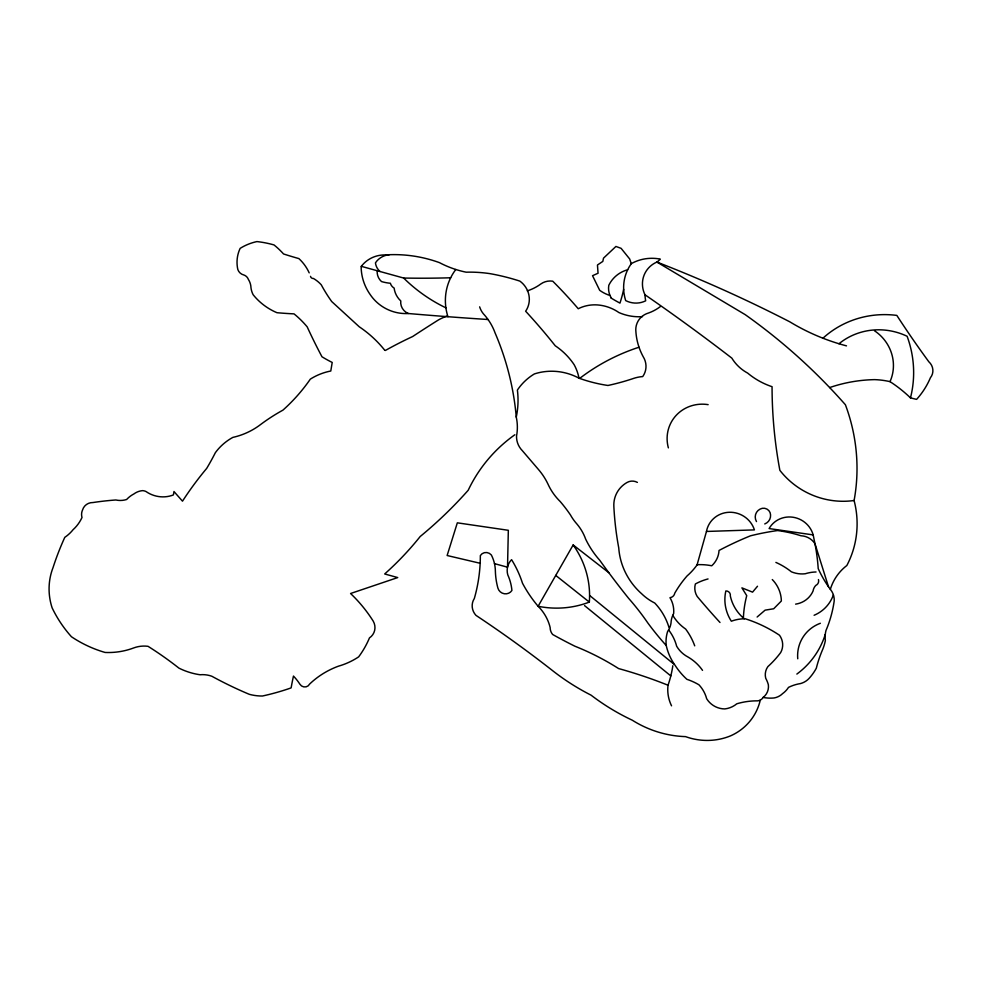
<?xml version="1.0" encoding="UTF-8"?>
<svg xmlns="http://www.w3.org/2000/svg" width="982" height="982" viewBox="0 0 982 982"><rect width="100%" height="100%" fill="white"/><g stroke="black" fill="none" stroke-linecap="round" stroke-linejoin="round"><path stroke-width="1.47" d="M697.06 564.932L706.463 531.458A24.955 24.022 27.8 0 1 729.233 512.273A24.955 24.022 27.8 0 1 754.422 529.899L706.463 531.458M608.779 572.653L573.157 544.949L538.111 606.275A44.791 43.11 27.8 0 1 550.153 627.547A10.839 10.434 27.8 0 0 552.645 634.482A478.86 460.988 27.8 0 0 574.936 646.23A252.853 243.413 27.8 0 1 618.611 668.57A449.633 432.866 27.8 0 1 668.03 685.227A37.733 36.322 27.8 0 0 671.541 705.825M757.503 586.242L752.556 592.146L741.913 587.862L746.737 595.657A111.15 107.001 27.8 0 0 743.386 618.022M757.122 617.027L765.101 610.153L773.693 608.766L781.353 600.996A31.829 30.638 27.8 0 0 772.282 579.552M813.17 534.908L769.102 528.562A24.084 23.187 27.8 0 1 792.855 517.219A24.084 23.187 27.8 0 1 813.17 534.908L814.962 543.672A214.248 206.257 27.8 0 1 818.215 568.639A118.601 114.17 27.8 0 0 830.342 589.347A16.743 16.117 27.8 0 1 834.209 600.886A125.549 120.86 27.8 0 1 825.985 630.493A28.527 27.459 27.8 0 0 825.346 640.645A51.616 49.701 27.8 0 1 822.143 650.71A131.306 126.408 27.8 0 0 816.312 668.226A54.734 52.697 27.8 0 1 808.923 678.574A18.879 18.167 27.8 0 1 800.6 683.546A42.557 40.974 27.8 0 0 788.497 687.388A24.12 23.224 27.8 0 1 782.642 693.574A16.731 16.105 27.8 0 1 774.111 697.957A37.058 35.683 27.8 0 1 763.149 697.441A7.574 7.291 27.8 0 1 757.638 700.853A70.544 67.905 27.8 0 0 736.795 703.799A23.593 22.709 27.8 0 1 724.826 708.93A20.794 20.021 27.8 0 1 706.659 698.705A32.516 31.301 27.8 0 0 698.963 684.81A59.853 57.619 27.8 0 0 686.884 679.311A69.243 66.666 27.8 0 1 675.125 665.379A53.814 51.801 27.8 0 1 666.25 645.53A287.64 276.912 27.8 0 1 647.813 622.944A253.614 244.15 27.8 0 0 628.689 598.419A852.45 820.645 27.8 0 1 599.806 560.354A90.626 87.238 27.8 0 1 585.64 539.081A48.118 46.314 27.8 0 0 576.999 524.106A50.413 48.535 27.8 0 1 570.444 514.924A148.245 142.721 27.8 0 0 560.206 501.532A56.772 54.661 27.8 0 1 547.919 483.966A64.591 62.185 27.8 0 0 538.296 469.298L522.399 450.738A20.156 19.395 27.8 0 1 516.544 435.959A49.53 47.676 27.8 0 0 516.262 417.08A85.508 82.316 27.8 0 0 517.391 390.063A57.214 55.078 27.8 0 1 534.368 373.933A56.17 54.071 27.8 0 1 579.012 378.18A145.434 140.009 27.8 0 0 607.944 385.472A237.644 228.781 27.8 0 0 634.102 378.242A38.138 36.727 27.8 0 1 642.719 376.572A18.646 17.946 27.8 0 0 643.124 356.589A62.247 59.927 27.8 0 1 635.919 332.039A18.584 17.885 27.8 0 1 648.586 312.988A44.853 43.183 27.8 0 0 660.383 306.556M480.149 563.275L447.129 555.517L457.33 522.829L508.332 530.292L507.522 567.191L494.486 563.643M829.655 387.571A147.877 142.353 27.8 0 1 874.667 379.629A78.781 75.847 27.8 0 1 890.011 381.642A130.275 125.414 27.8 0 1 910.474 397.882L916.587 399.379A81.923 78.867 27.8 0 0 930.396 377.775A12.066 11.612 27.8 0 0 928.812 361.744A981.276 944.659 27.8 0 1 896.824 315.406A93.707 90.209 27.8 0 0 822.941 338.213M361.327 266.343L403.651 278.041A938.166 903.158 27.8 0 0 450.677 277.771M555.738 575.415L589.323 602.089A91.67 88.257 27.8 0 1 538.111 606.275A128.458 123.658 27.8 0 1 522.498 583.234A106.891 102.901 27.8 0 0 511.585 559.666A16.571 15.945 27.8 0 0 507.78 574.875A49.677 47.823 27.8 0 1 511.917 590.452A7.782 7.488 27.8 0 1 497.911 588.144A74.129 71.367 27.8 0 1 495.382 571.438A37.598 36.199 27.8 0 0 491.356 554.99A6.825 6.567 27.8 0 0 480.345 555.591A165.32 159.158 27.8 0 1 474.318 598.529A14.264 13.736 27.8 0 0 475.988 615.383A1167.156 1123.604 27.8 0 1 551.761 669.994A224.522 216.15 27.8 0 0 591.078 695.17A217.28 209.178 27.8 0 0 632.298 720.211A102.877 99.035 27.8 0 0 685.546 736.623A62.013 59.706 27.8 0 0 730.657 735.813A55.311 53.249 27.8 0 0 760.289 700.08M590.096 595.853L673.652 663.93M584.523 605.599L670.804 675.911M631.266 263.728L629.683 258.978L621.103 248.336L615.923 246.457L603.525 258.131L602.813 261.408L597.461 264.993L598.05 273.241L592.539 275.697L599.695 290.316A34.48 33.204 27.8 0 0 610.006 295.496M828.464 586.696L814.962 543.672A17.05 16.412 27.8 0 0 801.005 535.767A132.607 127.66 27.8 0 0 777.56 530.55A264.035 254.191 27.8 0 0 750.481 535.816A348.966 335.942 27.8 0 0 719.033 550.46A23.887 23.003 27.8 0 1 711.729 565.779A55.851 53.764 27.8 0 0 697.208 564.724A67.684 65.156 27.8 0 1 687.081 575.931A115.213 110.917 27.8 0 0 674.757 593.177A5.843 5.622 27.8 0 1 669.982 597.694A26.858 25.851 27.8 0 1 673.652 613.529A22.905 22.046 27.8 0 0 671.013 623.03A20.377 19.615 27.8 0 1 667.637 631.438A34.935 33.633 27.8 0 0 666.25 645.53M579.675 378.414A206.22 198.524 27.8 0 1 639.024 347.223M573.157 544.949A88.883 85.569 27.8 0 1 589.323 602.089M672.83 665.71A114.231 109.972 27.8 0 1 668.03 685.227M756.484 521.577A9.403 9.047 27.8 0 1 760.08 509.106A6.935 6.678 27.8 0 1 770.097 512.592A9.55 9.194 27.8 0 1 764.745 523.946M833.399 594.797A36.543 35.18 27.8 0 1 814.103 615.272M825.285 634.372A84.084 80.941 27.8 0 1 796.856 674.069M668.607 629.928A45.246 43.552 27.8 0 1 676.659 646.23A27.619 26.588 27.8 0 0 687.94 656.983A44.46 42.803 27.8 0 1 702.523 670.35M672.78 615.297A42.079 40.508 27.8 0 0 685.645 629.045A64.026 61.645 27.8 0 1 694.716 645.837M708.047 578.938A56.588 54.476 27.8 0 0 695.366 583.971A16.203 15.602 27.8 0 0 697.146 596.405A753.464 725.354 27.8 0 0 720.002 622.478M797.752 658.787A36.862 35.487 27.8 0 1 820.363 623.275M818.448 579.564A5.119 4.935 27.8 0 1 815.821 585.395A10.888 10.483 27.8 0 0 813.096 590.918A23.568 22.684 27.8 0 1 795.616 604.139M816.054 571.99A38.212 36.788 27.8 0 0 805.24 573.758A27.226 26.207 27.8 0 1 791.406 571.819A68.016 65.475 27.8 0 0 775.89 562.404M744.282 618.783A40.446 38.936 27.8 0 1 730.313 595.878A4.173 4.014 27.8 0 0 725.845 590.955A40.839 39.317 27.8 0 0 731.344 621.213A38.801 37.353 27.8 0 1 745.289 618.783A130.545 125.671 27.8 0 1 779.512 635.244A16.719 16.093 27.8 0 1 780.69 652.539A105.356 101.428 27.8 0 1 767.887 666.606A14.816 14.264 27.8 0 0 765.727 678.28A30.786 29.632 27.8 0 1 768.366 684.785A14.755 14.202 27.8 0 1 763.149 697.441M830.342 589.347A50.622 48.732 27.8 0 1 846.84 565.509A95.782 92.21 27.8 0 0 854.094 500.513A187.943 180.934 27.8 0 0 845.404 404.756A561.9 540.935 27.8 0 0 745.178 314.633L656.897 262.059A25.36 24.415 27.8 0 0 644.99 294.772A40.557 39.047 27.8 0 0 645.677 300.811A21.85 21.027 27.8 0 1 625.681 300.59A43.846 42.214 27.8 0 1 631.352 263.618A42.742 41.146 27.8 0 1 660.321 259.113A23.998 23.102 27.8 0 1 656.897 262.059A1336.981 1287.095 27.8 0 1 789.81 321.826A205.189 197.529 27.8 0 0 846.496 345.86M623.656 289.322A132.202 127.267 27.8 0 1 619.949 303.119A176.625 170.046 27.8 0 1 610.718 297.816M611.123 297.706A18.842 18.142 27.8 0 1 608.803 285.308A31.203 30.037 27.8 0 1 627.682 269.755M644.99 294.772A1964.896 1891.59 27.8 0 1 731.848 358.135A40.446 38.936 27.8 0 0 747.67 373.099A72.398 69.697 27.8 0 0 772.061 386.699A476.798 459.011 27.8 0 0 779.868 470.341A77.86 74.963 27.8 0 0 854.094 500.513M910.474 397.882A108.72 104.657 27.8 0 0 907.11 336.261A64.272 61.866 27.8 0 0 838.972 343.737M874.496 330.762A42.079 40.508 27.8 0 1 890.011 381.642M579.012 378.18A47.823 46.031 27.8 0 0 574.175 364.739A66.886 64.395 27.8 0 0 555.235 345.774A587.432 565.522 27.8 0 0 525.64 311.233A22.598 21.751 27.8 0 0 519.859 281.11A215.144 207.116 27.8 0 0 489.908 273.634A134.436 129.415 27.8 0 0 466.155 272.186A96.678 93.069 27.8 0 1 439.506 262.66A129.121 124.297 27.8 0 0 385.239 254.927A30.356 29.215 27.8 0 0 361.155 266.564A49.726 47.873 27.8 0 0 370.239 294.637A41.784 40.225 27.8 0 0 408.328 313.516A3674.558 3537.471 27.8 0 0 488.042 319.506M668.374 447.878A36.555 35.192 27.8 0 1 708.145 404.645M637.392 482.395A10.446 10.053 27.8 0 0 627.105 482.444A27.705 26.674 27.8 0 0 613.86 506.602A325.594 313.442 27.8 0 0 618.746 547.919A68.065 65.524 27.8 0 0 641.663 593.766A49.947 48.081 27.8 0 0 654.749 603.022A60.553 58.294 27.8 0 1 668.988 627.498M516.262 417.08A279.477 269.043 27.8 0 0 495.075 332.91A55.385 53.323 27.8 0 0 484.678 315.247A20.389 19.628 27.8 0 1 479.646 306.85M389.289 254.719A19.284 18.572 27.8 0 0 375.443 262.857A13.736 13.22 27.8 0 0 379.985 271.498M377.235 270.737A12.901 12.422 27.8 0 0 381.495 281.564A45.123 43.441 27.8 0 0 390.382 283.258A7.93 7.635 27.8 0 0 394.126 288.057A20.966 20.192 27.8 0 0 400.779 300.934A12.079 11.624 27.8 0 0 408.328 313.516M445.902 307.832A151.338 145.692 27.8 0 1 403.651 278.041M447.939 316.707A54.845 52.795 27.8 0 1 455.82 269.485M642.461 316.634A48.327 46.522 27.8 0 1 618.905 312.546A41.796 40.237 27.8 0 0 599.683 305.156A37.242 35.855 27.8 0 0 578.238 308.741A471.728 454.126 27.8 0 0 552.731 281.183A16.485 15.872 27.8 0 0 540.751 284.019A48.044 46.252 27.8 0 1 527.297 290.856M447.387 315.995A51.96 50.021 27.8 0 0 438.463 319.923A1459.89 1405.426 27.8 0 0 412.649 336.531A418.676 403.05 27.8 0 0 385.312 350.5M384.674 350.157A109.702 105.614 27.8 0 0 359.265 326.797L331.707 301.548A153.744 148.012 27.8 0 1 321.237 284.768A32.087 30.884 27.8 0 0 313.43 278.471A2.639 2.541 27.8 0 1 310.521 276.347M309.195 272.873A43.564 41.931 27.8 0 0 298.896 258.597A449.167 432.411 27.8 0 1 283.553 253.97A79.53 76.559 27.8 0 0 274.015 244.935A100.483 96.727 27.8 0 0 256.928 241.584A53.691 51.69 27.8 0 0 240.148 248.372A34.726 33.425 27.8 0 0 237.435 267.509A8.2 7.893 27.8 0 0 243.818 274.985A7.095 6.837 27.8 0 1 248.36 279.391A16.755 16.129 27.8 0 1 250.975 287.701A21.15 20.364 27.8 0 0 253.123 294.698A58.662 56.477 27.8 0 0 276.973 312.706A395.672 380.906 27.8 0 0 294.023 313.872A91.977 88.54 27.8 0 1 307.194 326.871A569.891 548.631 27.8 0 0 321.973 356.773A123.094 118.503 27.8 0 0 332.211 362.444L330.787 371.012A61.154 58.871 27.8 0 0 310.324 379.138A187.132 180.148 27.8 0 1 282.926 410.145A197.959 190.569 27.8 0 0 260.611 424.519A73.773 71.023 27.8 0 1 232.844 437.395A56.711 54.587 27.8 0 0 215.365 452.677A271.13 261.016 27.8 0 1 206.674 468.414A362.972 349.42 27.8 0 0 182.492 501.164L173.974 491.528L173.421 494.928A28.859 27.791 27.8 0 1 146.06 491.565A8.384 8.065 27.8 0 0 142.464 490.644A17.688 17.038 27.8 0 0 133.859 493.971A28.368 27.312 27.8 0 0 126.629 499.494A20.818 20.045 27.8 0 1 115.815 499.985A289.739 278.937 27.8 0 0 92.971 502.538A10.986 10.581 27.8 0 0 82.562 509.953A11.367 10.937 27.8 0 0 82.009 517.477A40.299 38.789 27.8 0 1 73.049 529.728A39.673 38.2 27.8 0 1 64.787 537.35A300.062 288.868 27.8 0 0 53.065 567.522A63.057 60.712 27.8 0 0 52.107 607.809A120.835 116.33 27.8 0 0 71.441 636.741A115.667 111.359 27.8 0 0 105.099 652.453A72.214 69.513 27.8 0 0 133.773 647.911A29.926 28.822 27.8 0 1 148.024 646.316A342.644 329.866 27.8 0 1 178.92 668.116A67.328 64.812 27.8 0 0 200.095 674.757A26.735 25.741 27.8 0 1 211.83 676.242A387.792 373.32 27.8 0 0 249.305 694.323A47.836 46.056 27.8 0 0 262.427 696.017A245.856 236.674 27.8 0 0 291.126 687.891A289.26 278.471 27.8 0 1 293.471 676.07A55.692 53.605 27.8 0 1 299.915 684.221A5.573 5.364 27.8 0 0 309.649 684.037A86.809 83.568 27.8 0 1 338.483 666.164A74.19 71.428 27.8 0 0 358.651 656.86A96.641 93.032 27.8 0 0 369.465 637.907A13.269 12.766 27.8 0 0 373.258 621.201A140.561 135.32 27.8 0 0 350.562 593.509L397.722 577.576L384.674 573.967A326.122 313.958 27.8 0 0 420.186 536.516A450.763 433.946 27.8 0 0 468.205 490.251A153.523 147.791 27.8 0 1 514.863 434.744"/></g></svg>
